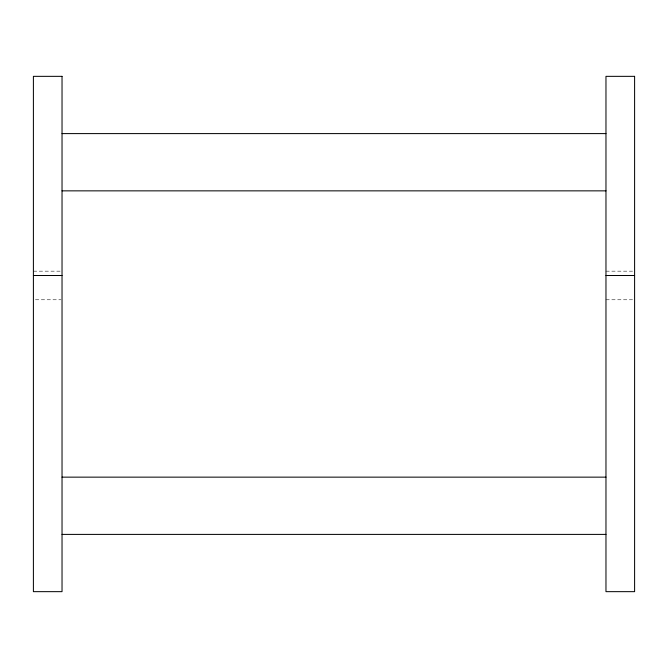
<?xml version="1.0" encoding="UTF-8"?>
<svg xmlns="http://www.w3.org/2000/svg" width="668" height="668" viewBox="0 0 668 668"><rect width="100%" height="100%" fill="white"/><g stroke="black" fill="none" stroke-linecap="round" stroke-linejoin="round"><path stroke-width="0.5" stroke-dasharray="3.34 2.5" d="M33.4 271.166L61.005 271.166M605.968 271.166L632.554 271.166M35.446 299.773L61.005 299.773M605.968 299.773L632.554 299.773"/><path stroke-width="1" d="M62.032 133.6L605.968 133.6M62.032 190.856L605.968 190.856M33.4 275.508L62.032 275.508M605.968 275.508L634.6 275.508M62.032 477.144L605.968 477.144M62.032 534.4L605.968 534.4M62.032 76.344L33.4 76.344L33.4 591.656L62.032 591.656L62.032 76.344M634.6 76.344L605.968 76.344L605.968 591.656L634.6 591.656L634.6 76.344"/></g></svg>
